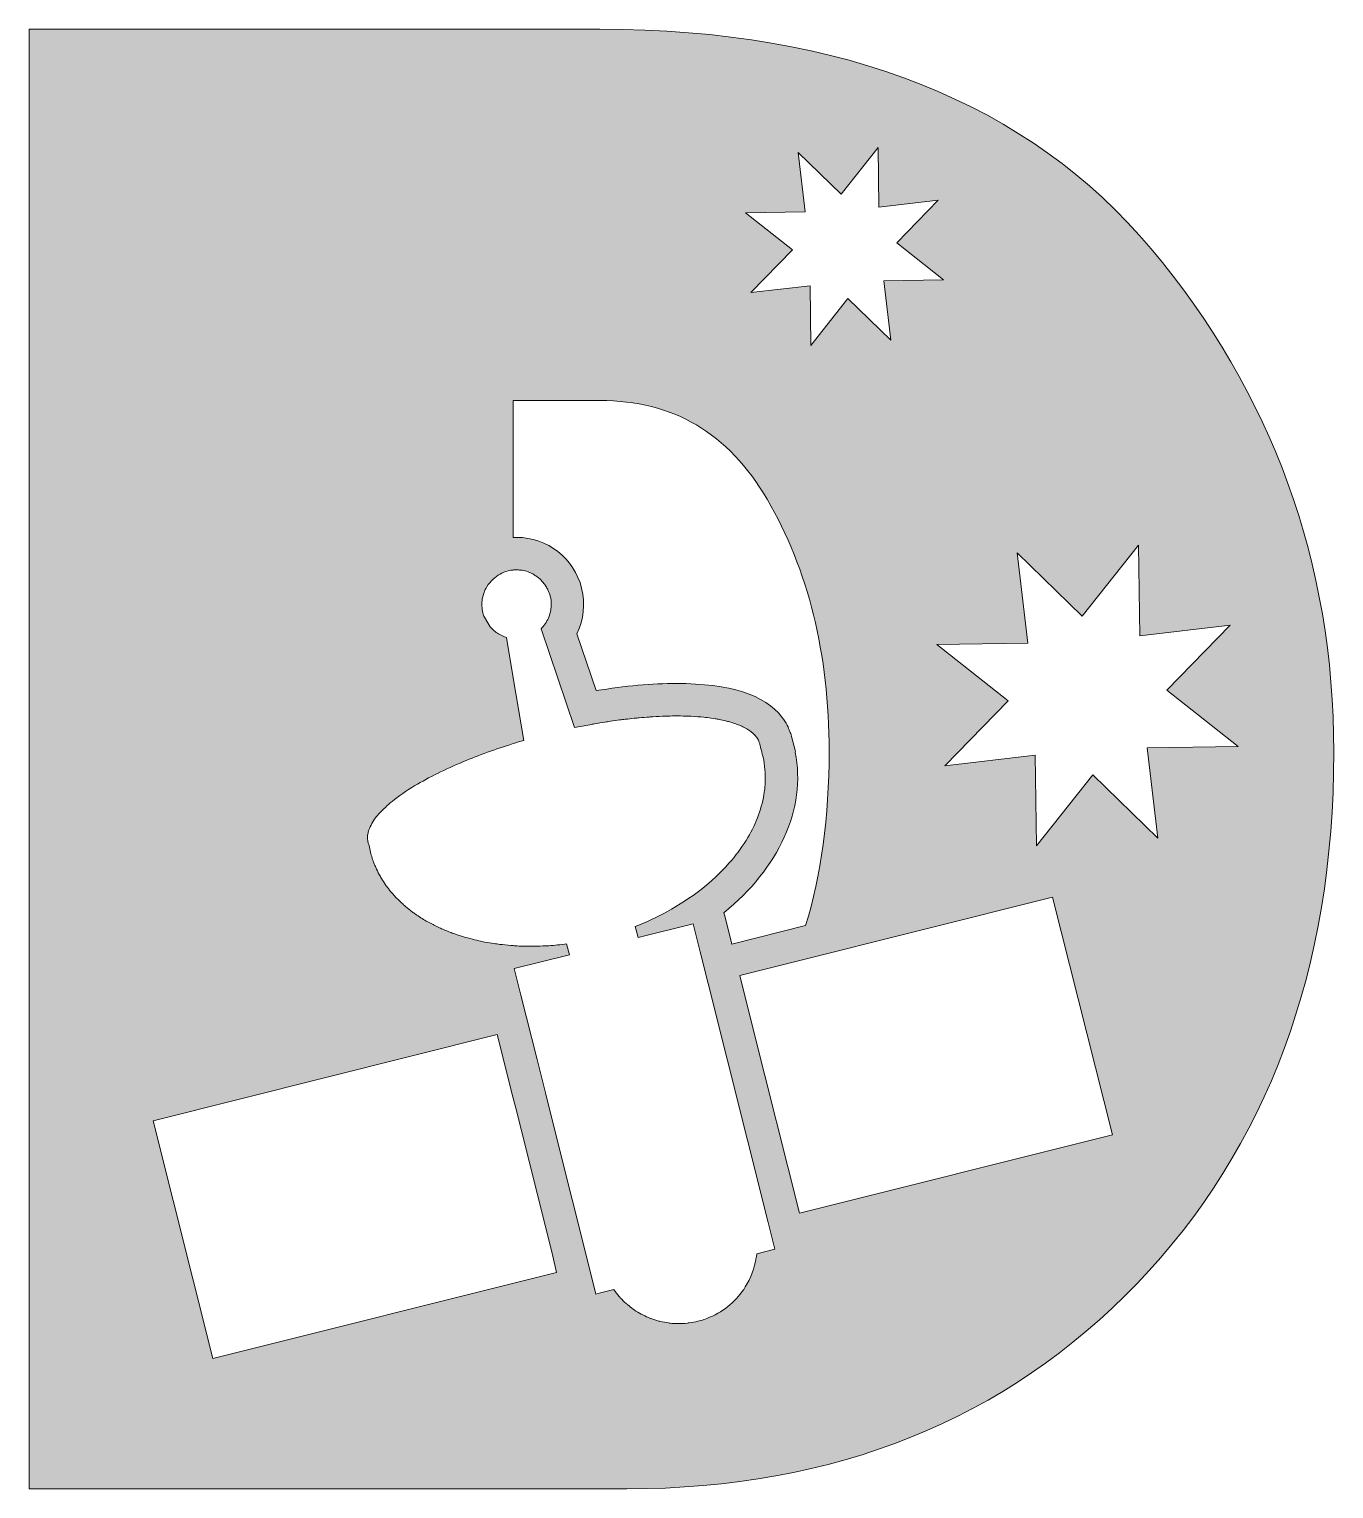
# Model space of a CAD drawing. Header units: millimetres. Extents: x -180 to -29, y -81 to 88.
import ezdxf

# ---------------------------------------------------------------- set-up
doc = ezdxf.new("R2010")
doc.units = ezdxf.units.MM
doc.header["$MEASUREMENT"] = 0
doc.layers.add('Layer 1', color=7, linetype='Continuous', lineweight=0)

msp = doc.modelspace()

# ---------------------------------------------------------------- hatches: boundary and pattern name
at = {"layer": 'Layer 1', "transparency": 33554687}
h = msp.add_hatch(color=7, dxfattribs=at)
h.dxf.hatch_style = 2
edge = h.paths.add_edge_path()
edge.add_spline(control_points=[(-57.05, 1.48), (-57.05, 1.48), (-63.56, -6.76), (-63.56, -6.76), (-63.56, -6.76), (-63.71, 3.74), (-63.71, 3.74), (-63.71, 3.74), (-74.14, 2.52), (-74.14, 2.52), (-74.14, 2.52), (-66.82, 10.05), (-66.82, 10.05), (-66.82, 10.05), (-75.06, 16.56), (-75.06, 16.56), (-75.06, 16.56), (-64.56, 16.71), (-64.56, 16.71), (-64.56, 16.71), (-65.78, 27.14), (-65.78, 27.14), (-65.78, 27.14), (-58.25, 19.82), (-58.25, 19.82), (-58.25, 19.82), (-51.74, 28.06), (-51.74, 28.06), (-51.74, 28.06), (-51.59, 17.56), (-51.59, 17.56), (-51.59, 17.56), (-41.16, 18.78), (-41.16, 18.78), (-41.16, 18.78), (-48.48, 11.25), (-48.48, 11.25), (-48.48, 11.25), (-40.24, 4.74), (-40.24, 4.74), (-40.24, 4.74), (-50.74, 4.59), (-50.74, 4.59), (-50.74, 4.59), (-49.52, -5.84), (-49.52, -5.84), (-49.52, -5.84), (-57.05, 1.48), (-57.05, 1.48)], knot_values=[0, 0, 0, 0, 1, 1, 1, 2, 2, 2, 3, 3, 3, 4, 4, 4, 5, 5, 5, 6, 6, 6, 7, 7, 7, 8, 8, 8, 9, 9, 9, 10, 10, 10, 11, 11, 11, 12, 12, 12, 13, 13, 13, 14, 14, 14, 15, 15, 15, 16, 16, 16, 16], degree=3, periodic=0)
edge = h.paths.add_edge_path()
edge.add_spline(control_points=[(-90.97, -49.25), (-90.97, -49.25), (-96.31, -27.97), (-96.31, -27.97), (-96.31, -27.97), (-97.87, -21.75), (-97.87, -21.75), (-97.87, -21.75), (-91.82, -20.23), (-91.82, -20.23), (-91.82, -20.23), (-61.69, -12.67), (-61.69, -12.67), (-61.69, -12.67), (-54.78, -40.18), (-54.78, -40.18), (-54.78, -40.18), (-90.97, -49.25), (-90.97, -49.25)], knot_values=[0, 0, 0, 0, 1, 1, 1, 2, 2, 2, 3, 3, 3, 4, 4, 4, 5, 5, 5, 6, 6, 6, 6], degree=3, periodic=0)
edge = h.paths.add_edge_path()
edge.add_spline(control_points=[(-95.88, -53.94), (-95.89, -54.09), (-95.94, -54.23), (-95.96, -54.37), (-96.16, -55.59), (-96.57, -56.74), (-97.22, -57.77), (-97.7, -58.54), (-98.3, -59.23), (-98.99, -59.83), (-99.68, -60.42), (-100.47, -60.92), (-101.34, -61.29), (-101.78, -61.48), (-102.23, -61.63), (-102.71, -61.75), (-103.04, -61.83), (-103.37, -61.89), (-103.7, -61.93), (-103.77, -61.94), (-103.85, -61.95), (-103.92, -61.96), (-104.25, -62), (-104.57, -62.02), (-104.89, -62.02), (-104.9, -62.02), (-104.91, -62.02), (-104.93, -62.02), (-104.96, -62.02), (-104.99, -62.02), (-105.02, -62.02), (-105.33, -62.02), (-105.63, -62), (-105.92, -61.96), (-105.98, -61.96), (-106.04, -61.95), (-106.1, -61.94), (-106.42, -61.9), (-106.74, -61.84), (-107.05, -61.77), (-107.11, -61.75), (-107.18, -61.73), (-107.24, -61.72), (-107.54, -61.64), (-107.85, -61.54), (-108.14, -61.43), (-108.15, -61.43), (-108.17, -61.42), (-108.18, -61.42), (-108.48, -61.3), (-108.78, -61.16), (-109.06, -61.02), (-109.13, -60.99), (-109.19, -60.95), (-109.25, -60.92), (-109.53, -60.77), (-109.8, -60.61), (-110.06, -60.43), (-110.1, -60.4), (-110.14, -60.37), (-110.18, -60.34), (-110.42, -60.17), (-110.65, -59.99), (-110.87, -59.8), (-110.91, -59.76), (-110.95, -59.73), (-110.99, -59.69), (-111.23, -59.48), (-111.46, -59.26), (-111.67, -59.02), (-111.72, -58.97), (-111.76, -58.92), (-111.8, -58.87), (-112.02, -58.62), (-112.23, -58.36), (-112.41, -58.09), (-112.41, -58.09), (-113.96, -58.47), (-113.96, -58.47), (-113.96, -58.47), (-114.49, -58.61), (-114.49, -58.61), (-114.49, -58.61), (-116.28, -51.49), (-116.28, -51.49), (-116.28, -51.49), (-117.24, -47.66), (-117.24, -47.66), (-117.24, -47.66), (-117.24, -47.66), (-117.24, -47.66), (-117.24, -47.66), (-119.74, -37.69), (-119.74, -37.69), (-119.74, -37.69), (-119.74, -37.69), (-119.74, -37.69), (-119.74, -37.69), (-120.34, -35.31), (-120.34, -35.31), (-120.34, -35.31), (-121.3, -31.48), (-121.3, -31.48), (-121.3, -31.48), (-121.3, -31.48), (-121.3, -31.48), (-121.3, -31.48), (-123.17, -24.02), (-123.17, -24.02), (-123.17, -24.02), (-123.94, -20.95), (-123.94, -20.95), (-123.94, -20.95), (-117.56, -19.35), (-117.56, -19.35), (-117.56, -19.35), (-117.88, -18.09), (-117.88, -18.09), (-118.57, -18.18), (-119.26, -18.25), (-119.95, -18.3), (-120.17, -18.31), (-120.4, -18.31), (-120.62, -18.32), (-121.07, -18.34), (-121.53, -18.36), (-121.97, -18.36), (-122.59, -18.37), (-123.21, -18.35), (-123.81, -18.31), (-123.89, -18.3), (-123.97, -18.29), (-124.05, -18.29), (-124.14, -18.28), (-124.24, -18.27), (-124.33, -18.26), (-124.76, -18.23), (-125.19, -18.19), (-125.61, -18.14), (-125.83, -18.11), (-126.04, -18.08), (-126.26, -18.05), (-126.63, -17.99), (-126.99, -17.93), (-127.34, -17.87), (-127.57, -17.82), (-127.8, -17.77), (-128.02, -17.72), (-128.36, -17.65), (-128.69, -17.57), (-129.02, -17.48), (-129.24, -17.42), (-129.46, -17.36), (-129.68, -17.3), (-130, -17.2), (-130.32, -17.1), (-130.64, -16.99), (-130.84, -16.92), (-131.05, -16.85), (-131.24, -16.78), (-131.57, -16.66), (-131.89, -16.52), (-132.21, -16.38), (-132.38, -16.31), (-132.55, -16.24), (-132.72, -16.16), (-133.13, -15.97), (-133.53, -15.76), (-133.91, -15.55), (-133.97, -15.51), (-134.04, -15.49), (-134.1, -15.45), (-134.54, -15.2), (-134.96, -14.93), (-135.36, -14.65), (-135.49, -14.56), (-135.61, -14.46), (-135.74, -14.37), (-136, -14.17), (-136.27, -13.96), (-136.52, -13.75), (-136.66, -13.63), (-136.8, -13.5), (-136.93, -13.38), (-137.15, -13.18), (-137.36, -12.98), (-137.57, -12.77), (-137.7, -12.63), (-137.82, -12.49), (-137.95, -12.34), (-138.14, -12.13), (-138.32, -11.91), (-138.49, -11.69), (-138.6, -11.54), (-138.71, -11.39), (-138.82, -11.24), (-138.98, -11), (-139.13, -10.76), (-139.28, -10.52), (-139.37, -10.37), (-139.46, -10.22), (-139.55, -10.06), (-139.69, -9.79), (-139.82, -9.51), (-139.94, -9.22), (-140.01, -9.08), (-140.07, -8.95), (-140.13, -8.81), (-140.3, -8.38), (-140.44, -7.94), (-140.55, -7.49), (-140.55, -7.49), (-140.55, -7.49), (-140.55, -7.49), (-140.62, -7.22), (-140.68, -6.96), (-140.72, -6.69), (-140.77, -6.58), (-140.81, -6.46), (-140.84, -6.35), (-140.84, -6.33), (-140.84, -6.32), (-140.85, -6.3), (-140.85, -6.3), (-140.85, -6.3), (-140.85, -6.3), (-140.86, -6.24), (-140.86, -6.18), (-140.87, -6.11), (-140.88, -6.03), (-140.9, -5.94), (-140.9, -5.86), (-140.9, -5.84), (-140.9, -5.83), (-140.9, -5.82), (-140.9, -5.68), (-140.89, -5.53), (-140.87, -5.38), (-140.84, -5.23), (-140.79, -5.07), (-140.73, -4.91), (-140.57, -4.41), (-140.28, -3.89), (-139.86, -3.36), (-139.71, -3.18), (-139.55, -3.01), (-139.38, -2.83), (-139.21, -2.65), (-139.02, -2.47), (-138.83, -2.29), (-138.59, -2.07), (-138.34, -1.84), (-138.06, -1.62), (-137.3, -1.01), (-136.42, -0.39), (-135.41, 0.22), (-134.61, 0.7), (-133.74, 1.17), (-132.81, 1.64), (-131.87, 2.1), (-130.87, 2.56), (-129.81, 3), (-128.04, 3.74), (-126.1, 4.44), (-124.05, 5.08), (-123.65, 5.21), (-123.25, 5.34), (-122.84, 5.46), (-122.84, 5.46), (-124.05, 12.71), (-124.05, 12.71), (-124.05, 12.71), (-124.83, 17.36), (-124.83, 17.36), (-125.15, 17.46), (-125.46, 17.6), (-125.75, 17.78), (-126.11, 17.99), (-126.44, 18.27), (-126.72, 18.59), (-126.72, 18.59), (-127.39, 19.7), (-127.39, 19.7), (-127.45, 19.86), (-127.51, 20.03), (-127.55, 20.21), (-127.62, 20.48), (-127.66, 20.74), (-127.67, 21.01), (-127.69, 21.54), (-127.61, 22.06), (-127.43, 22.55), (-127.34, 22.79), (-127.23, 23.02), (-127.1, 23.24), (-126.91, 23.57), (-126.65, 23.85), (-126.37, 24.11), (-126.13, 24.33), (-125.87, 24.53), (-125.58, 24.69), (-125.29, 24.85), (-124.98, 24.98), (-124.64, 25.07), (-124.44, 25.12), (-124.25, 25.15), (-124.05, 25.16), (-124.01, 25.17), (-123.96, 25.17), (-123.92, 25.17), (-123.87, 25.18), (-123.83, 25.18), (-123.78, 25.18), (-123.74, 25.18), (-123.7, 25.19), (-123.66, 25.19), (-123.5, 25.19), (-123.35, 25.17), (-123.19, 25.15), (-123.14, 25.14), (-123.08, 25.14), (-123.03, 25.14), (-122.79, 25.1), (-122.56, 25.04), (-122.33, 24.96), (-122.27, 24.94), (-122.22, 24.9), (-122.16, 24.88), (-122, 24.81), (-121.84, 24.74), (-121.68, 24.65), (-121.61, 24.61), (-121.54, 24.56), (-121.46, 24.51), (-121.34, 24.43), (-121.21, 24.34), (-121.09, 24.24), (-121.02, 24.18), (-120.96, 24.12), (-120.89, 24.05), (-120.78, 23.95), (-120.68, 23.84), (-120.58, 23.72), (-120.52, 23.65), (-120.47, 23.58), (-120.41, 23.5), (-120.32, 23.37), (-120.23, 23.23), (-120.15, 23.08), (-120.12, 23.01), (-120.07, 22.94), (-120.04, 22.87), (-119.93, 22.64), (-119.84, 22.41), (-119.78, 22.16), (-119.69, 21.8), (-119.65, 21.45), (-119.66, 21.1), (-119.67, 20.93), (-119.68, 20.76), (-119.71, 20.59), (-119.76, 20.25), (-119.86, 19.92), (-119.99, 19.61), (-120.19, 19.15), (-120.48, 18.72), (-120.84, 18.36), (-120.84, 18.36), (-116.97, 6.93), (-116.97, 6.93), (-116.38, 7.05), (-115.79, 7.17), (-115.2, 7.27), (-115.01, 7.31), (-114.83, 7.34), (-114.64, 7.37), (-114.24, 7.44), (-113.85, 7.51), (-113.46, 7.57), (-113.24, 7.6), (-113.03, 7.64), (-112.82, 7.67), (-112.46, 7.72), (-112.1, 7.77), (-111.75, 7.82), (-111.54, 7.84), (-111.32, 7.87), (-111.11, 7.9), (-110.76, 7.94), (-110.41, 7.98), (-110.06, 8.01), (-109.87, 8.03), (-109.67, 8.05), (-109.48, 8.07), (-109.09, 8.11), (-108.71, 8.14), (-108.34, 8.16), (-108.2, 8.17), (-108.05, 8.19), (-107.92, 8.19), (-107.41, 8.23), (-106.91, 8.25), (-106.42, 8.26), (-106.32, 8.27), (-106.23, 8.27), (-106.13, 8.27), (-105.81, 8.28), (-105.48, 8.29), (-105.16, 8.29), (-105.11, 8.29), (-105.07, 8.28), (-105.02, 8.28), (-104.59, 8.28), (-104.18, 8.27), (-103.77, 8.25), (-103.67, 8.25), (-103.56, 8.25), (-103.46, 8.24), (-102.96, 8.22), (-102.47, 8.18), (-102.01, 8.14), (-101.88, 8.12), (-101.77, 8.11), (-101.64, 8.09), (-101.31, 8.05), (-100.99, 8.01), (-100.68, 7.96), (-100.53, 7.94), (-100.39, 7.91), (-100.24, 7.88), (-99.98, 7.83), (-99.72, 7.78), (-99.48, 7.72), (-99.34, 7.68), (-99.19, 7.64), (-99.05, 7.6), (-98.83, 7.54), (-98.62, 7.48), (-98.42, 7.41), (-98.29, 7.36), (-98.16, 7.32), (-98.04, 7.27), (-97.84, 7.19), (-97.66, 7.11), (-97.49, 7.03), (-97.39, 6.97), (-97.28, 6.92), (-97.18, 6.87), (-97, 6.77), (-96.85, 6.67), (-96.7, 6.56), (-96.63, 6.51), (-96.55, 6.46), (-96.49, 6.41), (-96.28, 6.24), (-96.11, 6.07), (-95.96, 5.88), (-95.86, 5.75), (-95.78, 5.62), (-95.71, 5.48), (-95.67, 5.4), (-95.64, 5.31), (-95.61, 5.22), (-95.59, 5.17), (-95.56, 5.12), (-95.54, 5.06), (-95.55, 5.06), (-95.55, 5.06), (-95.55, 5.06), (-95.54, 5.05), (-95.53, 5.03), (-95.53, 5.02), (-95.5, 4.9), (-95.48, 4.78), (-95.47, 4.66), (-95.39, 4.4), (-95.31, 4.14), (-95.25, 3.88), (-95.01, 2.93), (-94.9, 1.96), (-94.91, 1), (-94.92, 0.39), (-94.97, -0.21), (-95.07, -0.81), (-95.22, -1.72), (-95.47, -2.62), (-95.82, -3.5), (-96.16, -4.39), (-96.6, -5.26), (-97.13, -6.12), (-97.69, -7.03), (-98.36, -7.91), (-99.11, -8.76), (-100.99, -10.9), (-103.43, -12.82), (-106.3, -14.38), (-107.45, -15), (-108.67, -15.57), (-109.94, -16.07), (-109.94, -16.07), (-109.62, -17.36), (-109.62, -17.36), (-109.62, -17.36), (-103.24, -15.76), (-103.24, -15.76), (-103.24, -15.76), (-102.42, -19.02), (-102.42, -19.02), (-102.42, -19.02), (-101.51, -22.66), (-101.51, -22.66), (-101.51, -22.66), (-99.32, -31.41), (-99.32, -31.41), (-99.32, -31.41), (-94.61, -50.17), (-94.61, -50.17), (-94.61, -50.17), (-93.8, -53.42), (-93.8, -53.42), (-93.8, -53.42), (-95.88, -53.94), (-95.88, -53.94)], knot_values=[0, 0, 0, 0, 1, 1, 1, 2, 2, 2, 3, 3, 3, 4, 4, 4, 5, 5, 5, 6, 6, 6, 7, 7, 7, 8, 8, 8, 9, 9, 9, 10, 10, 10, 11, 11, 11, 12, 12, 12, 13, 13, 13, 14, 14, 14, 15, 15, 15, 16, 16, 16, 17, 17, 17, 18, 18, 18, 19, 19, 19, 20, 20, 20, 21, 21, 21, 22, 22, 22, 23, 23, 23, 24, 24, 24, 25, 25, 25, 26, 26, 26, 27, 27, 27, 28, 28, 28, 29, 29, 29, 30, 30, 30, 31, 31, 31, 32, 32, 32, 33, 33, 33, 34, 34, 34, 35, 35, 35, 36, 36, 36, 37, 37, 37, 38, 38, 38, 39, 39, 39, 40, 40, 40, 41, 41, 41, 42, 42, 42, 43, 43, 43, 44, 44, 44, 45, 45, 45, 46, 46, 46, 47, 47, 47, 48, 48, 48, 49, 49, 49, 50, 50, 50, 51, 51, 51, 52, 52, 52, 53, 53, 53, 54, 54, 54, 55, 55, 55, 56, 56, 56, 57, 57, 57, 58, 58, 58, 59, 59, 59, 60, 60, 60, 61, 61, 61, 62, 62, 62, 63, 63, 63, 64, 64, 64, 65, 65, 65, 66, 66, 66, 67, 67, 67, 68, 68, 68, 69, 69, 69, 70, 70, 70, 71, 71, 71, 72, 72, 72, 73, 73, 73, 74, 74, 74, 75, 75, 75, 76, 76, 76, 77, 77, 77, 78, 78, 78, 79, 79, 79, 80, 80, 80, 81, 81, 81, 82, 82, 82, 83, 83, 83, 84, 84, 84, 85, 85, 85, 86, 86, 86, 87, 87, 87, 88, 88, 88, 89, 89, 89, 90, 90, 90, 91, 91, 91, 92, 92, 92, 93, 93, 93, 94, 94, 94, 95, 95, 95, 96, 96, 96, 97, 97, 97, 98, 98, 98, 99, 99, 99, 100, 100, 100, 101, 101, 101, 102, 102, 102, 103, 103, 103, 104, 104, 104, 105, 105, 105, 106, 106, 106, 107, 107, 107, 108, 108, 108, 109, 109, 109, 110, 110, 110, 111, 111, 111, 112, 112, 112, 113, 113, 113, 114, 114, 114, 115, 115, 115, 116, 116, 116, 117, 117, 117, 118, 118, 118, 119, 119, 119, 120, 120, 120, 121, 121, 121, 122, 122, 122, 123, 123, 123, 124, 124, 124, 125, 125, 125, 126, 126, 126, 127, 127, 127, 128, 128, 128, 129, 129, 129, 130, 130, 130, 131, 131, 131, 132, 132, 132, 133, 133, 133, 134, 134, 134, 135, 135, 135, 136, 136, 136, 137, 137, 137, 138, 138, 138, 139, 139, 139, 140, 140, 140, 141, 141, 141, 142, 142, 142, 143, 143, 143, 144, 144, 144, 145, 145, 145, 146, 146, 146, 147, 147, 147, 148, 148, 148, 149, 149, 149, 150, 150, 150, 151, 151, 151, 152, 152, 152, 153, 153, 153, 154, 154, 154, 155, 155, 155, 156, 156, 156, 157, 157, 157, 158, 158, 158, 159, 159, 159, 160, 160, 160, 161, 161, 161, 162, 162, 162, 163, 163, 163, 164, 164, 164, 165, 165, 165, 166, 166, 166, 167, 167, 167, 168, 168, 168, 169, 169, 169, 170, 170, 170, 171, 171, 171, 172, 172, 172, 173, 173, 173, 174, 174, 174, 174], degree=3, periodic=0)
edge = h.paths.add_edge_path()
edge.add_spline(control_points=[(-165.67, -38.55), (-165.67, -38.55), (-125.9, -28.57), (-125.9, -28.57), (-125.9, -28.57), (-124.05, -35.93), (-124.05, -35.93), (-124.05, -35.93), (-123.61, -37.69), (-123.61, -37.69), (-123.61, -37.69), (-119.47, -54.2), (-119.47, -54.2), (-119.47, -54.2), (-119.47, -54.2), (-119.47, -54.2), (-119.47, -54.2), (-119.05, -56.09), (-119.05, -56.09), (-119.05, -56.09), (-158.77, -66.06), (-158.77, -66.06), (-158.77, -66.06), (-165.67, -38.55), (-165.67, -38.55)], knot_values=[0, 0, 0, 0, 1, 1, 1, 2, 2, 2, 3, 3, 3, 4, 4, 4, 5, 5, 5, 6, 6, 6, 7, 7, 7, 8, 8, 8, 8], degree=3, periodic=0)
edge = h.paths.add_edge_path()
edge.add_spline(control_points=[(-124.05, 44.77), (-124.05, 44.77), (-114.03, 44.77), (-114.03, 44.77), (-105.54, 44.77), (-99.21, 41.04), (-94.7, 33.36), (-89.94, 25.27), (-87.53, 15.46), (-87.53, 4.2), (-87.53, -3.46), (-88.45, -10.19), (-90.25, -15.97), (-90.25, -15.97), (-98.79, -18.11), (-98.79, -18.11), (-98.79, -18.11), (-99.6, -14.84), (-99.6, -14.84), (-99.6, -14.84), (-99.7, -14.48), (-99.7, -14.48), (-93.38, -9.37), (-90.13, -2.46), (-91.45, 4.11), (-91.45, 4.11), (-91.41, 4.16), (-91.41, 4.16), (-91.41, 4.16), (-91.88, 5.89), (-91.88, 5.89), (-91.89, 5.9), (-91.89, 5.92), (-91.89, 5.93), (-91.89, 5.93), (-91.97, 6.24), (-91.97, 6.24), (-91.97, 6.24), (-92.03, 6.38), (-92.03, 6.38), (-92.06, 6.45), (-92.08, 6.51), (-92.1, 6.57), (-92.16, 6.72), (-92.24, 6.94), (-92.37, 7.2), (-92.54, 7.53), (-92.75, 7.86), (-92.99, 8.16), (-94.95, 10.73), (-99.05, 12.04), (-105.16, 12.04), (-107.98, 12.04), (-111.15, 11.75), (-114.46, 11.21), (-114.46, 11.21), (-116.69, 17.8), (-116.69, 17.8), (-115.9, 19.41), (-115.69, 21.26), (-116.14, 23.07), (-117.01, 26.53), (-120.1, 28.94), (-123.66, 28.94), (-123.66, 28.94), (-123.66, 28.94), (-123.66, 28.94), (-123.79, 28.94), (-123.92, 28.92), (-124.05, 28.92), (-124.05, 28.92), (-124.05, 44.77), (-124.05, 44.77)], knot_values=[0, 0, 0, 0, 1, 1, 1, 2, 2, 2, 3, 3, 3, 4, 4, 4, 5, 5, 5, 6, 6, 6, 7, 7, 7, 8, 8, 8, 9, 9, 9, 10, 10, 10, 11, 11, 11, 12, 12, 12, 13, 13, 13, 14, 14, 14, 15, 15, 15, 16, 16, 16, 17, 17, 17, 18, 18, 18, 19, 19, 19, 20, 20, 20, 21, 21, 21, 22, 22, 22, 23, 23, 23, 24, 24, 24, 24], degree=3, periodic=0)
edge = h.paths.add_edge_path()
edge.add_spline(control_points=[(-91.09, 73.45), (-91.09, 73.45), (-86.14, 68.64), (-86.14, 68.64), (-86.14, 68.64), (-81.86, 74.05), (-81.86, 74.05), (-81.86, 74.05), (-81.76, 67.15), (-81.76, 67.15), (-81.76, 67.15), (-74.9, 67.95), (-74.9, 67.95), (-74.9, 67.95), (-79.71, 63), (-79.71, 63), (-79.71, 63), (-74.3, 58.72), (-74.3, 58.72), (-74.3, 58.72), (-81.2, 58.62), (-81.2, 58.62), (-81.2, 58.62), (-80.4, 51.76), (-80.4, 51.76), (-80.4, 51.76), (-85.35, 56.57), (-85.35, 56.57), (-85.35, 56.57), (-89.64, 51.15), (-89.64, 51.15), (-89.64, 51.15), (-89.73, 58.06), (-89.73, 58.06), (-89.73, 58.06), (-96.59, 57.26), (-96.59, 57.26), (-96.59, 57.26), (-91.78, 62.21), (-91.78, 62.21), (-91.78, 62.21), (-97.2, 66.49), (-97.2, 66.49), (-97.2, 66.49), (-90.29, 66.59), (-90.29, 66.59), (-90.29, 66.59), (-91.09, 73.45), (-91.09, 73.45)], knot_values=[0, 0, 0, 0, 1, 1, 1, 2, 2, 2, 3, 3, 3, 4, 4, 4, 5, 5, 5, 6, 6, 6, 7, 7, 7, 8, 8, 8, 9, 9, 9, 10, 10, 10, 11, 11, 11, 12, 12, 12, 13, 13, 13, 14, 14, 14, 15, 15, 15, 16, 16, 16, 16], degree=3, periodic=0)
edge = h.paths.add_edge_path()
edge.add_spline(control_points=[(-50.28, 62.32), (-64.41, 79.18), (-85.86, 87.73), (-114.03, 87.73), (-114.03, 87.73), (-180.02, 87.73), (-180.02, 87.73), (-180.02, 87.73), (-180.02, -81.13), (-180.02, -81.13), (-180.02, -81.13), (-110.92, -81.13), (-110.92, -81.13), (-86.87, -81.13), (-67.02, -73.13), (-51.9, -57.36), (-36.82, -41.62), (-29.17, -20.95), (-29.17, 4.08), (-29.17, 26.02), (-36.27, 45.62), (-50.28, 62.32)], knot_values=[0, 0, 0, 0, 1, 1, 1, 2, 2, 2, 3, 3, 3, 4, 4, 4, 5, 5, 5, 6, 6, 6, 7, 7, 7, 7], degree=3, periodic=0)

# ---------------------------------------------------------------- linework, layer by layer
at = {"layer": 'Layer 1'}
for points, knots in [([(-50.28, 62.32), (-64.41, 79.18), (-85.86, 87.73), (-114.03, 87.73), (-114.03, 87.73), (-180.02, 87.73), (-180.02, 87.73), (-180.02, 87.73), (-180.02, -81.13), (-180.02, -81.13), (-180.02, -81.13), (-110.92, -81.13), (-110.92, -81.13), (-86.87, -81.13), (-67.02, -73.13), (-51.9, -57.36), (-36.82, -41.62), (-29.17, -20.95), (-29.17, 4.08), (-29.17, 26.02), (-36.27, 45.62), (-50.28, 62.32)], [0, 0, 0, 0, 1, 1, 1, 2, 2, 2, 3, 3, 3, 4, 4, 4, 5, 5, 5, 6, 6, 6, 7, 7, 7, 7]), ([(-91.09, 73.45), (-91.09, 73.45), (-86.14, 68.64), (-86.14, 68.64), (-86.14, 68.64), (-81.86, 74.05), (-81.86, 74.05), (-81.86, 74.05), (-81.76, 67.15), (-81.76, 67.15), (-81.76, 67.15), (-74.9, 67.95), (-74.9, 67.95), (-74.9, 67.95), (-79.71, 63), (-79.71, 63), (-79.71, 63), (-74.3, 58.72), (-74.3, 58.72), (-74.3, 58.72), (-81.2, 58.62), (-81.2, 58.62), (-81.2, 58.62), (-80.4, 51.76), (-80.4, 51.76), (-80.4, 51.76), (-85.35, 56.57), (-85.35, 56.57), (-85.35, 56.57), (-89.64, 51.15), (-89.64, 51.15), (-89.64, 51.15), (-89.73, 58.06), (-89.73, 58.06), (-89.73, 58.06), (-96.59, 57.26), (-96.59, 57.26), (-96.59, 57.26), (-91.78, 62.21), (-91.78, 62.21), (-91.78, 62.21), (-97.2, 66.49), (-97.2, 66.49), (-97.2, 66.49), (-90.29, 66.59), (-90.29, 66.59), (-90.29, 66.59), (-91.09, 73.45), (-91.09, 73.45)], [0, 0, 0, 0, 1, 1, 1, 2, 2, 2, 3, 3, 3, 4, 4, 4, 5, 5, 5, 6, 6, 6, 7, 7, 7, 8, 8, 8, 9, 9, 9, 10, 10, 10, 11, 11, 11, 12, 12, 12, 13, 13, 13, 14, 14, 14, 15, 15, 15, 16, 16, 16, 16]), ([(-124.05, 44.77), (-124.05, 44.77), (-114.03, 44.77), (-114.03, 44.77), (-105.54, 44.77), (-99.21, 41.04), (-94.7, 33.36), (-89.94, 25.27), (-87.53, 15.46), (-87.53, 4.2), (-87.53, -3.46), (-88.45, -10.19), (-90.25, -15.97), (-90.25, -15.97), (-98.79, -18.11), (-98.79, -18.11), (-98.79, -18.11), (-99.6, -14.84), (-99.6, -14.84), (-99.6, -14.84), (-99.7, -14.48), (-99.7, -14.48), (-93.38, -9.37), (-90.13, -2.46), (-91.45, 4.11), (-91.45, 4.11), (-91.41, 4.16), (-91.41, 4.16), (-91.41, 4.16), (-91.88, 5.89), (-91.88, 5.89), (-91.89, 5.9), (-91.89, 5.92), (-91.89, 5.93), (-91.89, 5.93), (-91.97, 6.24), (-91.97, 6.24), (-91.97, 6.24), (-92.03, 6.38), (-92.03, 6.38), (-92.06, 6.45), (-92.08, 6.51), (-92.1, 6.57), (-92.16, 6.72), (-92.24, 6.94), (-92.37, 7.2), (-92.54, 7.53), (-92.75, 7.86), (-92.99, 8.16), (-94.95, 10.73), (-99.05, 12.04), (-105.16, 12.04), (-107.98, 12.04), (-111.15, 11.75), (-114.46, 11.21), (-114.46, 11.21), (-116.69, 17.8), (-116.69, 17.8), (-115.9, 19.41), (-115.69, 21.26), (-116.14, 23.07), (-117.01, 26.53), (-120.1, 28.94), (-123.66, 28.94), (-123.66, 28.94), (-123.66, 28.94), (-123.66, 28.94), (-123.79, 28.94), (-123.92, 28.92), (-124.05, 28.92), (-124.05, 28.92), (-124.05, 44.77), (-124.05, 44.77)], [0, 0, 0, 0, 1, 1, 1, 2, 2, 2, 3, 3, 3, 4, 4, 4, 5, 5, 5, 6, 6, 6, 7, 7, 7, 8, 8, 8, 9, 9, 9, 10, 10, 10, 11, 11, 11, 12, 12, 12, 13, 13, 13, 14, 14, 14, 15, 15, 15, 16, 16, 16, 17, 17, 17, 18, 18, 18, 19, 19, 19, 20, 20, 20, 21, 21, 21, 22, 22, 22, 23, 23, 23, 24, 24, 24, 24]), ([(-57.05, 1.48), (-57.05, 1.48), (-63.56, -6.76), (-63.56, -6.76), (-63.56, -6.76), (-63.71, 3.74), (-63.71, 3.74), (-63.71, 3.74), (-74.14, 2.52), (-74.14, 2.52), (-74.14, 2.52), (-66.82, 10.05), (-66.82, 10.05), (-66.82, 10.05), (-75.06, 16.56), (-75.06, 16.56), (-75.06, 16.56), (-64.56, 16.71), (-64.56, 16.71), (-64.56, 16.71), (-65.78, 27.14), (-65.78, 27.14), (-65.78, 27.14), (-58.25, 19.82), (-58.25, 19.82), (-58.25, 19.82), (-51.74, 28.06), (-51.74, 28.06), (-51.74, 28.06), (-51.59, 17.56), (-51.59, 17.56), (-51.59, 17.56), (-41.16, 18.78), (-41.16, 18.78), (-41.16, 18.78), (-48.48, 11.25), (-48.48, 11.25), (-48.48, 11.25), (-40.24, 4.74), (-40.24, 4.74), (-40.24, 4.74), (-50.74, 4.59), (-50.74, 4.59), (-50.74, 4.59), (-49.52, -5.84), (-49.52, -5.84), (-49.52, -5.84), (-57.05, 1.48), (-57.05, 1.48)], [0, 0, 0, 0, 1, 1, 1, 2, 2, 2, 3, 3, 3, 4, 4, 4, 5, 5, 5, 6, 6, 6, 7, 7, 7, 8, 8, 8, 9, 9, 9, 10, 10, 10, 11, 11, 11, 12, 12, 12, 13, 13, 13, 14, 14, 14, 15, 15, 15, 16, 16, 16, 16]), ([(-95.88, -53.94), (-95.89, -54.09), (-95.94, -54.23), (-95.96, -54.37), (-96.16, -55.59), (-96.57, -56.74), (-97.22, -57.77), (-97.7, -58.54), (-98.3, -59.23), (-98.99, -59.83), (-99.68, -60.42), (-100.47, -60.92), (-101.34, -61.29), (-101.78, -61.48), (-102.23, -61.63), (-102.71, -61.75), (-103.04, -61.83), (-103.37, -61.89), (-103.7, -61.93), (-103.77, -61.94), (-103.85, -61.95), (-103.92, -61.96), (-104.25, -62), (-104.57, -62.02), (-104.89, -62.02), (-104.9, -62.02), (-104.91, -62.02), (-104.93, -62.02), (-104.96, -62.02), (-104.99, -62.02), (-105.02, -62.02), (-105.33, -62.02), (-105.63, -62), (-105.92, -61.96), (-105.98, -61.96), (-106.04, -61.95), (-106.1, -61.94), (-106.42, -61.9), (-106.74, -61.84), (-107.05, -61.77), (-107.11, -61.75), (-107.18, -61.73), (-107.24, -61.72), (-107.54, -61.64), (-107.85, -61.54), (-108.14, -61.43), (-108.15, -61.43), (-108.17, -61.42), (-108.18, -61.42), (-108.48, -61.3), (-108.78, -61.16), (-109.06, -61.02), (-109.13, -60.99), (-109.19, -60.95), (-109.25, -60.92), (-109.53, -60.77), (-109.8, -60.61), (-110.06, -60.43), (-110.1, -60.4), (-110.14, -60.37), (-110.18, -60.34), (-110.42, -60.17), (-110.65, -59.99), (-110.87, -59.8), (-110.91, -59.76), (-110.95, -59.73), (-110.99, -59.69), (-111.23, -59.48), (-111.46, -59.26), (-111.67, -59.02), (-111.72, -58.97), (-111.76, -58.92), (-111.8, -58.87), (-112.02, -58.62), (-112.23, -58.36), (-112.41, -58.09), (-112.41, -58.09), (-113.96, -58.47), (-113.96, -58.47), (-113.96, -58.47), (-114.49, -58.61), (-114.49, -58.61), (-114.49, -58.61), (-116.28, -51.49), (-116.28, -51.49), (-116.28, -51.49), (-117.24, -47.66), (-117.24, -47.66), (-117.24, -47.66), (-117.24, -47.66), (-117.24, -47.66), (-117.24, -47.66), (-119.74, -37.69), (-119.74, -37.69), (-119.74, -37.69), (-119.74, -37.69), (-119.74, -37.69), (-119.74, -37.69), (-120.34, -35.31), (-120.34, -35.31), (-120.34, -35.31), (-121.3, -31.48), (-121.3, -31.48), (-121.3, -31.48), (-121.3, -31.48), (-121.3, -31.48), (-121.3, -31.48), (-123.17, -24.02), (-123.17, -24.02), (-123.17, -24.02), (-123.94, -20.95), (-123.94, -20.95), (-123.94, -20.95), (-117.56, -19.35), (-117.56, -19.35), (-117.56, -19.35), (-117.88, -18.09), (-117.88, -18.09), (-118.57, -18.18), (-119.26, -18.25), (-119.95, -18.3), (-120.17, -18.31), (-120.4, -18.31), (-120.62, -18.32), (-121.07, -18.34), (-121.53, -18.36), (-121.97, -18.36), (-122.59, -18.37), (-123.21, -18.35), (-123.81, -18.31), (-123.89, -18.3), (-123.97, -18.29), (-124.05, -18.29), (-124.14, -18.28), (-124.24, -18.27), (-124.33, -18.26), (-124.76, -18.23), (-125.19, -18.19), (-125.61, -18.14), (-125.83, -18.11), (-126.04, -18.08), (-126.26, -18.05), (-126.63, -17.99), (-126.99, -17.93), (-127.34, -17.87), (-127.57, -17.82), (-127.8, -17.77), (-128.02, -17.72), (-128.36, -17.65), (-128.69, -17.57), (-129.02, -17.48), (-129.24, -17.42), (-129.46, -17.36), (-129.68, -17.3), (-130, -17.2), (-130.32, -17.1), (-130.64, -16.99), (-130.84, -16.92), (-131.05, -16.85), (-131.24, -16.78), (-131.57, -16.66), (-131.89, -16.52), (-132.21, -16.38), (-132.38, -16.31), (-132.55, -16.24), (-132.72, -16.16), (-133.13, -15.97), (-133.53, -15.76), (-133.91, -15.55), (-133.97, -15.51), (-134.04, -15.49), (-134.1, -15.45), (-134.54, -15.2), (-134.96, -14.93), (-135.36, -14.65), (-135.49, -14.56), (-135.61, -14.46), (-135.74, -14.37), (-136, -14.17), (-136.27, -13.96), (-136.52, -13.75), (-136.66, -13.63), (-136.8, -13.5), (-136.93, -13.38), (-137.15, -13.18), (-137.36, -12.98), (-137.57, -12.77), (-137.7, -12.63), (-137.82, -12.49), (-137.95, -12.34), (-138.14, -12.13), (-138.32, -11.91), (-138.49, -11.69), (-138.6, -11.54), (-138.71, -11.39), (-138.82, -11.24), (-138.98, -11), (-139.13, -10.76), (-139.28, -10.52), (-139.37, -10.37), (-139.46, -10.22), (-139.55, -10.06), (-139.69, -9.79), (-139.82, -9.51), (-139.94, -9.22), (-140.01, -9.08), (-140.07, -8.95), (-140.13, -8.81), (-140.3, -8.38), (-140.44, -7.94), (-140.55, -7.49), (-140.55, -7.49), (-140.55, -7.49), (-140.55, -7.49), (-140.62, -7.22), (-140.68, -6.96), (-140.72, -6.69), (-140.77, -6.58), (-140.81, -6.46), (-140.84, -6.35), (-140.84, -6.33), (-140.84, -6.32), (-140.85, -6.3), (-140.85, -6.3), (-140.85, -6.3), (-140.85, -6.3), (-140.86, -6.24), (-140.86, -6.18), (-140.87, -6.11), (-140.88, -6.03), (-140.9, -5.94), (-140.9, -5.86), (-140.9, -5.84), (-140.9, -5.83), (-140.9, -5.82), (-140.9, -5.68), (-140.89, -5.53), (-140.87, -5.38), (-140.84, -5.23), (-140.79, -5.07), (-140.73, -4.91), (-140.57, -4.41), (-140.28, -3.89), (-139.86, -3.36), (-139.71, -3.18), (-139.55, -3.01), (-139.38, -2.83), (-139.21, -2.65), (-139.02, -2.47), (-138.83, -2.29), (-138.59, -2.07), (-138.34, -1.84), (-138.06, -1.62), (-137.3, -1.01), (-136.42, -0.39), (-135.41, 0.22), (-134.61, 0.7), (-133.74, 1.17), (-132.81, 1.64), (-131.87, 2.1), (-130.87, 2.56), (-129.81, 3), (-128.04, 3.74), (-126.1, 4.44), (-124.05, 5.08), (-123.65, 5.21), (-123.25, 5.34), (-122.84, 5.46), (-122.84, 5.46), (-124.05, 12.71), (-124.05, 12.71), (-124.05, 12.71), (-124.83, 17.36), (-124.83, 17.36), (-125.15, 17.46), (-125.46, 17.6), (-125.75, 17.78), (-126.11, 17.99), (-126.44, 18.27), (-126.72, 18.59), (-126.72, 18.59), (-127.39, 19.7), (-127.39, 19.7), (-127.45, 19.86), (-127.51, 20.03), (-127.55, 20.21), (-127.62, 20.48), (-127.66, 20.74), (-127.67, 21.01), (-127.69, 21.54), (-127.61, 22.06), (-127.43, 22.55), (-127.34, 22.79), (-127.23, 23.02), (-127.1, 23.24), (-126.91, 23.57), (-126.65, 23.85), (-126.37, 24.11), (-126.13, 24.33), (-125.87, 24.53), (-125.58, 24.69), (-125.29, 24.85), (-124.98, 24.98), (-124.64, 25.07), (-124.44, 25.12), (-124.25, 25.15), (-124.05, 25.16), (-124.01, 25.17), (-123.96, 25.17), (-123.92, 25.17), (-123.87, 25.18), (-123.83, 25.18), (-123.78, 25.18), (-123.74, 25.18), (-123.7, 25.19), (-123.66, 25.19), (-123.5, 25.19), (-123.35, 25.17), (-123.19, 25.15), (-123.14, 25.14), (-123.08, 25.14), (-123.03, 25.14), (-122.79, 25.1), (-122.56, 25.04), (-122.33, 24.96), (-122.27, 24.94), (-122.22, 24.9), (-122.16, 24.88), (-122, 24.81), (-121.84, 24.74), (-121.68, 24.65), (-121.61, 24.61), (-121.54, 24.56), (-121.46, 24.51), (-121.34, 24.43), (-121.21, 24.34), (-121.09, 24.24), (-121.02, 24.18), (-120.96, 24.12), (-120.89, 24.05), (-120.78, 23.95), (-120.68, 23.84), (-120.58, 23.72), (-120.52, 23.65), (-120.47, 23.58), (-120.41, 23.5), (-120.32, 23.37), (-120.23, 23.23), (-120.15, 23.08), (-120.12, 23.01), (-120.07, 22.94), (-120.04, 22.87), (-119.93, 22.64), (-119.84, 22.41), (-119.78, 22.16), (-119.69, 21.8), (-119.65, 21.45), (-119.66, 21.1), (-119.67, 20.93), (-119.68, 20.76), (-119.71, 20.59), (-119.76, 20.25), (-119.86, 19.92), (-119.99, 19.61), (-120.19, 19.15), (-120.48, 18.72), (-120.84, 18.36), (-120.84, 18.36), (-116.97, 6.93), (-116.97, 6.93), (-116.38, 7.05), (-115.79, 7.17), (-115.2, 7.27), (-115.01, 7.31), (-114.83, 7.34), (-114.64, 7.37), (-114.24, 7.44), (-113.85, 7.51), (-113.46, 7.57), (-113.24, 7.6), (-113.03, 7.64), (-112.82, 7.67), (-112.46, 7.72), (-112.1, 7.77), (-111.75, 7.82), (-111.54, 7.84), (-111.32, 7.87), (-111.11, 7.9), (-110.76, 7.94), (-110.41, 7.98), (-110.06, 8.01), (-109.87, 8.03), (-109.67, 8.05), (-109.48, 8.07), (-109.09, 8.11), (-108.71, 8.14), (-108.34, 8.16), (-108.2, 8.17), (-108.05, 8.19), (-107.92, 8.19), (-107.41, 8.23), (-106.91, 8.25), (-106.42, 8.26), (-106.32, 8.27), (-106.23, 8.27), (-106.13, 8.27), (-105.81, 8.28), (-105.48, 8.29), (-105.16, 8.29), (-105.11, 8.29), (-105.07, 8.28), (-105.02, 8.28), (-104.59, 8.28), (-104.18, 8.27), (-103.77, 8.25), (-103.67, 8.25), (-103.56, 8.25), (-103.46, 8.24), (-102.96, 8.22), (-102.47, 8.18), (-102.01, 8.14), (-101.88, 8.12), (-101.77, 8.11), (-101.64, 8.09), (-101.31, 8.05), (-100.99, 8.01), (-100.68, 7.96), (-100.53, 7.94), (-100.39, 7.91), (-100.24, 7.88), (-99.98, 7.83), (-99.72, 7.78), (-99.48, 7.72), (-99.34, 7.68), (-99.19, 7.64), (-99.05, 7.6), (-98.83, 7.54), (-98.62, 7.48), (-98.42, 7.41), (-98.29, 7.36), (-98.16, 7.32), (-98.04, 7.27), (-97.84, 7.19), (-97.66, 7.11), (-97.49, 7.03), (-97.39, 6.97), (-97.28, 6.92), (-97.18, 6.87), (-97, 6.77), (-96.85, 6.67), (-96.7, 6.56), (-96.63, 6.51), (-96.55, 6.46), (-96.49, 6.41), (-96.28, 6.24), (-96.11, 6.07), (-95.96, 5.88), (-95.86, 5.75), (-95.78, 5.62), (-95.71, 5.48), (-95.67, 5.4), (-95.64, 5.31), (-95.61, 5.22), (-95.59, 5.17), (-95.56, 5.12), (-95.54, 5.06), (-95.55, 5.06), (-95.55, 5.06), (-95.55, 5.06), (-95.54, 5.05), (-95.53, 5.03), (-95.53, 5.02), (-95.5, 4.9), (-95.48, 4.78), (-95.47, 4.66), (-95.39, 4.4), (-95.31, 4.14), (-95.25, 3.88), (-95.01, 2.93), (-94.9, 1.96), (-94.91, 1), (-94.92, 0.39), (-94.97, -0.21), (-95.07, -0.81), (-95.22, -1.72), (-95.47, -2.62), (-95.82, -3.5), (-96.16, -4.39), (-96.6, -5.26), (-97.13, -6.12), (-97.69, -7.03), (-98.36, -7.91), (-99.11, -8.76), (-100.99, -10.9), (-103.43, -12.82), (-106.3, -14.38), (-107.45, -15), (-108.67, -15.57), (-109.94, -16.07), (-109.94, -16.07), (-109.62, -17.36), (-109.62, -17.36), (-109.62, -17.36), (-103.24, -15.76), (-103.24, -15.76), (-103.24, -15.76), (-102.42, -19.02), (-102.42, -19.02), (-102.42, -19.02), (-101.51, -22.66), (-101.51, -22.66), (-101.51, -22.66), (-99.32, -31.41), (-99.32, -31.41), (-99.32, -31.41), (-94.61, -50.17), (-94.61, -50.17), (-94.61, -50.17), (-93.8, -53.42), (-93.8, -53.42), (-93.8, -53.42), (-95.88, -53.94), (-95.88, -53.94)], [0, 0, 0, 0, 1, 1, 1, 2, 2, 2, 3, 3, 3, 4, 4, 4, 5, 5, 5, 6, 6, 6, 7, 7, 7, 8, 8, 8, 9, 9, 9, 10, 10, 10, 11, 11, 11, 12, 12, 12, 13, 13, 13, 14, 14, 14, 15, 15, 15, 16, 16, 16, 17, 17, 17, 18, 18, 18, 19, 19, 19, 20, 20, 20, 21, 21, 21, 22, 22, 22, 23, 23, 23, 24, 24, 24, 25, 25, 25, 26, 26, 26, 27, 27, 27, 28, 28, 28, 29, 29, 29, 30, 30, 30, 31, 31, 31, 32, 32, 32, 33, 33, 33, 34, 34, 34, 35, 35, 35, 36, 36, 36, 37, 37, 37, 38, 38, 38, 39, 39, 39, 40, 40, 40, 41, 41, 41, 42, 42, 42, 43, 43, 43, 44, 44, 44, 45, 45, 45, 46, 46, 46, 47, 47, 47, 48, 48, 48, 49, 49, 49, 50, 50, 50, 51, 51, 51, 52, 52, 52, 53, 53, 53, 54, 54, 54, 55, 55, 55, 56, 56, 56, 57, 57, 57, 58, 58, 58, 59, 59, 59, 60, 60, 60, 61, 61, 61, 62, 62, 62, 63, 63, 63, 64, 64, 64, 65, 65, 65, 66, 66, 66, 67, 67, 67, 68, 68, 68, 69, 69, 69, 70, 70, 70, 71, 71, 71, 72, 72, 72, 73, 73, 73, 74, 74, 74, 75, 75, 75, 76, 76, 76, 77, 77, 77, 78, 78, 78, 79, 79, 79, 80, 80, 80, 81, 81, 81, 82, 82, 82, 83, 83, 83, 84, 84, 84, 85, 85, 85, 86, 86, 86, 87, 87, 87, 88, 88, 88, 89, 89, 89, 90, 90, 90, 91, 91, 91, 92, 92, 92, 93, 93, 93, 94, 94, 94, 95, 95, 95, 96, 96, 96, 97, 97, 97, 98, 98, 98, 99, 99, 99, 100, 100, 100, 101, 101, 101, 102, 102, 102, 103, 103, 103, 104, 104, 104, 105, 105, 105, 106, 106, 106, 107, 107, 107, 108, 108, 108, 109, 109, 109, 110, 110, 110, 111, 111, 111, 112, 112, 112, 113, 113, 113, 114, 114, 114, 115, 115, 115, 116, 116, 116, 117, 117, 117, 118, 118, 118, 119, 119, 119, 120, 120, 120, 121, 121, 121, 122, 122, 122, 123, 123, 123, 124, 124, 124, 125, 125, 125, 126, 126, 126, 127, 127, 127, 128, 128, 128, 129, 129, 129, 130, 130, 130, 131, 131, 131, 132, 132, 132, 133, 133, 133, 134, 134, 134, 135, 135, 135, 136, 136, 136, 137, 137, 137, 138, 138, 138, 139, 139, 139, 140, 140, 140, 141, 141, 141, 142, 142, 142, 143, 143, 143, 144, 144, 144, 145, 145, 145, 146, 146, 146, 147, 147, 147, 148, 148, 148, 149, 149, 149, 150, 150, 150, 151, 151, 151, 152, 152, 152, 153, 153, 153, 154, 154, 154, 155, 155, 155, 156, 156, 156, 157, 157, 157, 158, 158, 158, 159, 159, 159, 160, 160, 160, 161, 161, 161, 162, 162, 162, 163, 163, 163, 164, 164, 164, 165, 165, 165, 166, 166, 166, 167, 167, 167, 168, 168, 168, 169, 169, 169, 170, 170, 170, 171, 171, 171, 172, 172, 172, 173, 173, 173, 174, 174, 174, 174]), ([(-90.97, -49.25), (-90.97, -49.25), (-96.31, -27.97), (-96.31, -27.97), (-96.31, -27.97), (-97.87, -21.75), (-97.87, -21.75), (-97.87, -21.75), (-91.82, -20.23), (-91.82, -20.23), (-91.82, -20.23), (-61.69, -12.67), (-61.69, -12.67), (-61.69, -12.67), (-54.78, -40.18), (-54.78, -40.18), (-54.78, -40.18), (-90.97, -49.25), (-90.97, -49.25)], [0, 0, 0, 0, 1, 1, 1, 2, 2, 2, 3, 3, 3, 4, 4, 4, 5, 5, 5, 6, 6, 6, 6]), ([(-165.67, -38.55), (-165.67, -38.55), (-125.9, -28.57), (-125.9, -28.57), (-125.9, -28.57), (-124.05, -35.93), (-124.05, -35.93), (-124.05, -35.93), (-123.61, -37.69), (-123.61, -37.69), (-123.61, -37.69), (-119.47, -54.2), (-119.47, -54.2), (-119.47, -54.2), (-119.47, -54.2), (-119.47, -54.2), (-119.47, -54.2), (-119.05, -56.09), (-119.05, -56.09), (-119.05, -56.09), (-158.77, -66.06), (-158.77, -66.06), (-158.77, -66.06), (-165.67, -38.55), (-165.67, -38.55)], [0, 0, 0, 0, 1, 1, 1, 2, 2, 2, 3, 3, 3, 4, 4, 4, 5, 5, 5, 6, 6, 6, 7, 7, 7, 8, 8, 8, 8])]:
    msp.add_open_spline(points, degree=3, knots=knots, dxfattribs=at)

doc.saveas('drawing.dxf')
